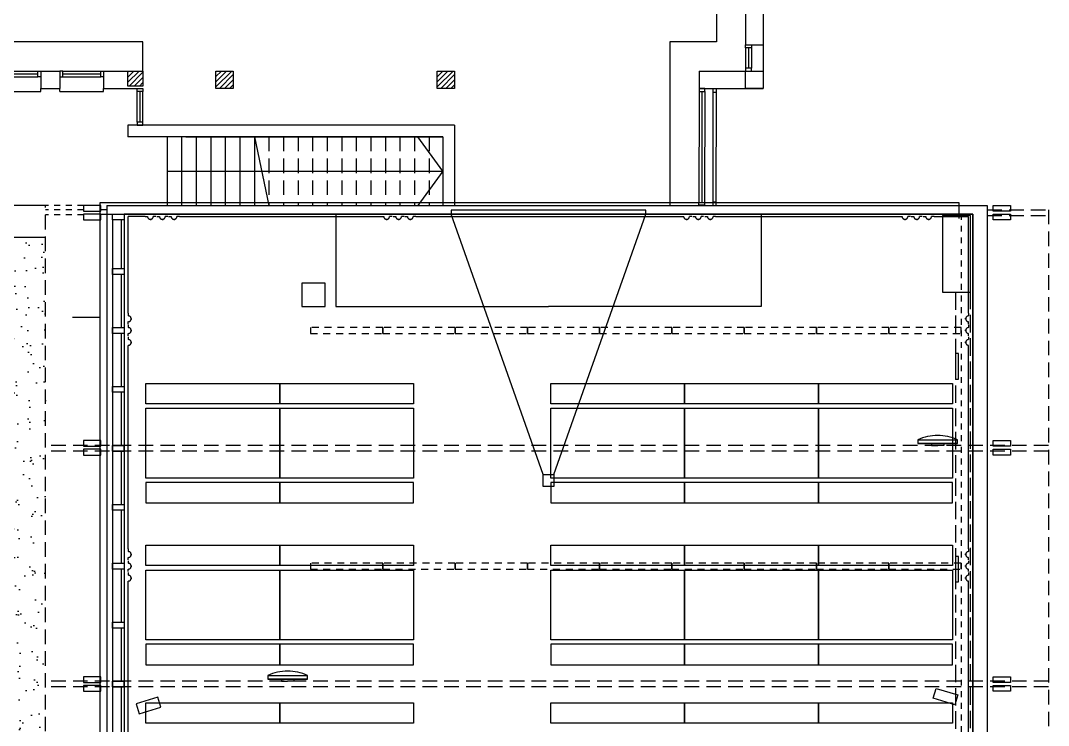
# Model space of a CAD drawing. Header units: millimetres. Extents: x -735 to -481, y 85 to 450.
# Drawn here: x -563.01 to -545.36, y 221.23 to 233.34 of the extents above; entities that cross this region are included whole.
import ezdxf

# ---------------------------------------------------------------- set-up
doc = ezdxf.new("R2010")
doc.units = ezdxf.units.MM
doc.linetypes.add('ACAD_ISO02W100', pattern=[15, 12, -3])
doc.linetypes.add('DASHED', pattern=[0.75, 0.5, -0.25])
for name, color, linetype in [('A-CARPINTERIAS VENTANAS', 2, 'CONTINUOUS'), ('A-ESCALERAS', 6, 'CONTINUOUS'), ('A-MUROS', 5, 'CONTINUOUS'), ('A-PROYECCION', 3, 'DASHED'), ('bandeja pasacables', 1, 'CONTINUOUS'), ('CARPINTERIAS', 2, 'CONTINUOUS'), ('dib - muro vista1', 1, 'CONTINUOUS'), ('dib-verde', 64, 'CONTINUOUS'), ('EQUIP-MUEBLES', 6, 'CONTINUOUS'), ('ESTRUCTURA', 6, 'CONTINUOUS'), ('ESTUFAS', 50, 'CONTINUOUS'), ('iluminacion LED', 10, 'CONTINUOUS'), ('mobiliario aulas', 254, 'CONTINUOUS'), ('SOLADOS EXTERIORES', 8, 'CONTINUOUS'), ('sonido', 1, 'CONTINUOUS'), ('tomas', 10, 'CONTINUOUS'), ('VENTILADORES', 2, 'CONTINUOUS'), ('VISTA4', 3, 'CONTINUOUS')]:
    doc.layers.add(name, color=color, linetype=linetype)
doc.layers.add('SUPERFICIES', color=6, linetype='CONTINUOUS', plot=False)

msp = doc.modelspace()

# ---------------------------------------------------------------- hatches: boundary and pattern name
at = {"layer": 'dib - muro vista1'}
h = msp.add_hatch(dxfattribs=at)
h.set_pattern_fill('ANSI31', color=256, scale=0.5, style=0)
h.set_pattern_definition([(45, (-750.136094, 104.48297), (-0.044194174, 0.044194174), [])])
h.paths.add_polyline_path([(-561.261, 237.94), (-560.911, 237.94), (-560.911, 237.59), (-561.261, 237.59)])
h.paths.add_polyline_path([(-561.171, 232.476), (-560.911, 232.476), (-560.911, 232.216), (-561.171, 232.216)])
h.paths.add_polyline_path([(-559.661, 232.476), (-559.361, 232.476), (-559.361, 232.176), (-559.661, 232.176)])
h.paths.add_polyline_path([(-555.861, 232.476), (-555.561, 232.476), (-555.561, 232.176), (-555.861, 232.176)])
at = {"layer": 'dib-verde'}
h = msp.add_hatch(dxfattribs=at)
h.set_pattern_fill('AR-SAND', color=256, scale=0.01, style=0)
h.paths.add_polyline_path([(-567.084, 221.417), (-567.084, 210.167), (-562.584, 210.167), (-562.584, 229.617), (-566.311, 229.617), (-566.311, 227.217), (-564.711, 227.217), (-564.711, 221.417)])

# ---------------------------------------------------------------- linework, layer by layer
at = {"layer": 'A-CARPINTERIAS VENTANAS'}
for p, q in [((-550.561, 232.876), (-550.561, 232.526)), ((-550.511, 232.876), (-550.511, 232.526)), ((-550.461, 232.876), (-550.461, 232.526)), ((-550.261, 232.926), (-550.261, 232.476)), ((-563.366, 232.476), (-562.716, 232.476)), ((-563.366, 232.426), (-562.716, 232.426)), ((-563.366, 232.376), (-562.716, 232.376)), ((-562.286, 232.476), (-561.636, 232.476)), ((-562.286, 232.426), (-561.636, 232.426)), ((-562.286, 232.376), (-561.636, 232.376)), ((-563.416, 232.126), (-562.666, 232.126)), ((-562.666, 232.126), (-562.666, 232.176)), ((-562.336, 232.126), (-562.336, 232.176)), ((-562.336, 232.126), (-561.586, 232.126)), ((-561.586, 232.126), (-561.586, 232.176)), ((-561.011, 231.597), (-561.011, 232.126)), ((-560.961, 231.597), (-560.961, 232.126)), ((-560.911, 231.597), (-560.911, 232.126)), ((-551.361, 232.126), (-551.365, 230.218)), ((-551.311, 232.126), (-551.315, 230.218)), ((-551.261, 232.126), (-551.265, 230.218)), ((-551.121, 230.167), (-551.117, 232.176)), ((-551.065, 230.167), (-551.061, 232.175)), ((-551.117, 232.114), (-551.061, 232.114)), ((-551.121, 230.227), (-551.065, 230.227)), ((-561.534, 230.017), (-561.534, 209.842)), ((-561.434, 229.917), (-561.434, 230.017)), ((-561.434, 230.017), (-561.234, 230.017)), ((-561.234, 230.017), (-561.234, 229.917)), ((-561.434, 229.917), (-561.434, 228.98)), ((-561.234, 229.917), (-561.434, 229.917)), ((-561.284, 229.917), (-561.284, 229.08)), ((-561.234, 229.917), (-561.234, 229.08)), ((-561.434, 229.08), (-561.434, 227.967)), ((-561.434, 228.98), (-561.434, 229.08)), ((-561.434, 229.08), (-561.234, 229.08)), ((-561.234, 228.98), (-561.434, 228.98)), ((-561.284, 228.98), (-561.284, 228.067)), ((-561.234, 229.08), (-561.234, 228.98)), ((-561.234, 228.98), (-561.234, 228.067)), ((-561.434, 228.067), (-561.434, 226.955)), ((-561.434, 227.967), (-561.434, 228.067)), ((-561.434, 228.067), (-561.234, 228.067)), ((-561.234, 228.067), (-561.234, 227.967)), ((-561.234, 227.967), (-561.434, 227.967)), ((-561.284, 227.967), (-561.284, 227.055)), ((-561.234, 227.967), (-561.234, 227.055)), ((-561.434, 227.055), (-561.434, 225.942)), ((-561.434, 226.955), (-561.434, 227.055)), ((-561.434, 227.055), (-561.234, 227.055)), ((-561.234, 227.055), (-561.234, 226.955)), ((-561.234, 226.955), (-561.434, 226.955)), ((-561.284, 226.955), (-561.284, 226.042)), ((-561.234, 226.955), (-561.234, 226.042)), ((-561.634, 226.027), (-561.634, 226.127)), ((-561.434, 226.042), (-561.434, 224.93)), ((-561.434, 226.042), (-561.234, 226.042)), ((-561.234, 226.042), (-561.434, 226.042)), ((-561.434, 226.042), (-561.234, 226.042)), ((-561.284, 225.942), (-561.284, 225.03)), ((-561.234, 225.942), (-561.234, 225.03)), ((-561.434, 225.03), (-561.434, 223.917)), ((-561.434, 224.93), (-561.434, 225.03)), ((-561.434, 225.03), (-561.234, 225.03)), ((-561.234, 224.93), (-561.434, 224.93)), ((-561.284, 224.93), (-561.284, 224.017)), ((-561.234, 225.03), (-561.234, 224.93)), ((-561.234, 224.93), (-561.234, 224.017)), ((-561.434, 224.017), (-561.434, 222.905)), ((-561.434, 223.917), (-561.434, 224.017)), ((-561.434, 224.017), (-561.234, 224.017)), ((-561.234, 224.017), (-561.234, 223.917)), ((-561.234, 223.917), (-561.434, 223.917)), ((-561.284, 223.917), (-561.284, 223.005)), ((-561.234, 223.917), (-561.234, 223.005)), ((-561.434, 223.005), (-561.434, 221.892)), ((-561.434, 222.905), (-561.434, 223.005)), ((-561.434, 223.005), (-561.234, 223.005)), ((-561.234, 223.005), (-561.234, 222.905)), ((-561.234, 222.905), (-561.434, 222.905)), ((-561.284, 222.905), (-561.284, 221.992)), ((-561.234, 222.905), (-561.234, 221.992)), ((-561.434, 221.992), (-561.434, 220.88)), ((-561.434, 221.892), (-561.434, 221.992)), ((-561.434, 221.992), (-561.234, 221.992)), ((-561.234, 221.992), (-561.434, 221.992)), ((-561.434, 221.992), (-561.434, 221.892)), ((-561.434, 221.892), (-561.434, 221.992)), ((-561.434, 221.992), (-561.234, 221.992)), ((-561.234, 221.892), (-561.434, 221.892)), ((-561.434, 221.892), (-561.234, 221.892)), ((-561.234, 221.892), (-561.434, 221.892)), ((-561.284, 221.892), (-561.284, 220.98)), ((-561.234, 221.992), (-561.234, 221.892)), ((-561.234, 221.892), (-561.234, 221.992)), ((-561.234, 221.992), (-561.234, 221.892)), ((-561.234, 221.892), (-561.234, 220.98))]:
    msp.add_line(p, q, dxfattribs=at)
for points in [[(-550.461, 232.926), (-550.461, 232.876), (-550.561, 232.876), (-550.561, 232.926)], [(-550.461, 232.476), (-550.461, 232.526), (-550.561, 232.526), (-550.561, 232.476)], [(-562.666, 232.376), (-562.716, 232.376), (-562.716, 232.476), (-562.666, 232.476)], [(-562.336, 232.376), (-562.286, 232.376), (-562.286, 232.476), (-562.336, 232.476)], [(-561.586, 232.376), (-561.636, 232.376), (-561.636, 232.476), (-561.586, 232.476)], [(-560.911, 232.176), (-560.911, 232.126), (-561.011, 232.126), (-561.011, 232.176)], [(-551.361, 232.176), (-551.361, 232.126), (-551.261, 232.126), (-551.261, 232.176)], [(-560.911, 231.547), (-560.911, 231.597), (-561.011, 231.597), (-561.011, 231.547)], [(-551.365, 230.168), (-551.365, 230.218), (-551.265, 230.218), (-551.265, 230.168)]]:
    msp.add_lwpolyline(points, close=True, dxfattribs=at)
at = {"layer": 'A-ESCALERAS'}
for p, q in [((-560.498, 231.347), (-560.498, 230.167)), ((-560.248, 231.347), (-560.248, 230.167)), ((-560.172, 231.347), (-555.761, 231.347)), ((-559.998, 231.347), (-559.998, 230.167)), ((-559.748, 231.347), (-559.748, 230.167)), ((-559.498, 231.347), (-559.498, 230.167)), ((-559.248, 231.347), (-559.248, 230.167)), ((-558.998, 231.347), (-558.998, 230.167)), ((-558.998, 231.347), (-558.748, 230.167)), ((-555.761, 230.757), (-556.193, 231.347)), ((-560.498, 230.757), (-555.761, 230.757)), ((-555.761, 230.757), (-556.193, 230.167))]:
    msp.add_line(p, q, dxfattribs=at)
at = {"layer": 'A-ESCALERAS', "linetype": 'DASHED', "ltscale": 0.5}
for p, q in [((-558.748, 231.347), (-558.748, 230.167)), ((-558.498, 231.347), (-558.498, 230.167)), ((-558.248, 231.347), (-558.248, 230.167)), ((-557.998, 231.347), (-557.998, 230.167)), ((-557.748, 231.347), (-557.748, 230.167)), ((-557.498, 231.347), (-557.498, 230.167)), ((-557.248, 231.347), (-557.248, 230.167)), ((-556.998, 231.347), (-556.998, 230.167)), ((-556.748, 231.347), (-556.748, 230.167)), ((-556.498, 231.347), (-556.498, 230.167)), ((-556.248, 231.347), (-556.248, 230.167)), ((-555.998, 231.347), (-555.998, 230.167))]:
    msp.add_line(p, q, dxfattribs=at)
at = {"layer": 'A-MUROS'}
for p, q in [((-550.561, 241.115), (-550.561, 232.926)), ((-550.261, 241.115), (-550.261, 232.926)), ((-550.561, 232.926), (-550.261, 232.926)), ((-562.666, 232.476), (-562.666, 232.176)), ((-562.666, 232.476), (-562.336, 232.476)), ((-562.336, 232.476), (-562.336, 232.176)), ((-561.586, 232.476), (-561.586, 232.176)), ((-561.586, 232.476), (-560.911, 232.476)), ((-551.361, 232.476), (-550.261, 232.476)), ((-551.361, 232.476), (-551.361, 232.176)), ((-550.561, 232.476), (-550.261, 232.476)), ((-550.261, 232.476), (-550.261, 232.176)), ((-562.666, 232.176), (-562.336, 232.176)), ((-561.586, 232.176), (-560.911, 232.176)), ((-551.361, 232.176), (-550.261, 232.176)), ((-551.361, 232.176), (-550.261, 232.176)), ((-555.56, 231.547), (-561.171, 231.547)), ((-561.171, 231.547), (-561.17, 231.347)), ((-555.56, 231.547), (-555.56, 230.167)), ((-555.761, 231.347), (-561.17, 231.347)), ((-555.761, 231.347), (-555.761, 230.167)), ((-561.534, 230.167), (-546.411, 230.167)), ((-561.534, 230.167), (-561.534, 230.017)), ((-561.534, 230.017), (-546.661, 230.017)), ((-546.661, 230.017), (-546.661, 209.706)), ((-546.411, 230.167), (-546.411, 184.93))]:
    msp.add_line(p, q, dxfattribs=at)
at = {"layer": 'A-PROYECCION', "ltscale": 0.1}
for p, q in [((-561.934, 230.167), (-562.584, 230.167)), ((-561.934, 230.092), (-562.584, 230.092)), ((-561.534, 230.092), (-561.634, 230.092)), ((-561.534, 230.008), (-561.634, 230.008)), ((-561.934, 230.005), (-562.584, 230.005))]:
    msp.add_line(p, q, dxfattribs=at)
at = {"layer": 'bandeja pasacables', "linetype": 'DASHED', "ltscale": 0.2}
msp.add_line((-546.861, 230.017), (-546.861, 209.906), dxfattribs=at)
at = {"layer": 'CARPINTERIAS'}
for p, q in [((-561.434, 225.942), (-561.434, 226.042)), ((-561.434, 226.042), (-561.434, 225.942)), ((-561.434, 225.942), (-561.434, 226.042)), ((-561.234, 226.042), (-561.234, 225.942)), ((-561.234, 225.942), (-561.234, 226.042)), ((-561.234, 226.042), (-561.234, 225.942)), ((-561.234, 225.942), (-561.434, 225.942)), ((-561.434, 225.942), (-561.234, 225.942)), ((-561.234, 225.942), (-561.434, 225.942))]:
    msp.add_line(p, q, dxfattribs=at)
at = {"layer": 'EQUIP-MUEBLES'}
for p, q in [((-551.061, 237.615), (-551.061, 232.976)), ((-560.911, 232.976), (-565.051, 232.976)), ((-560.911, 232.476), (-560.911, 232.976)), ((-551.061, 232.976), (-551.861, 232.976))]:
    msp.add_line(p, q, dxfattribs=at)
msp.add_lwpolyline([(-551.861, 232.976), (-551.865, 230.168)], dxfattribs=at)
at = {"layer": 'ESTRUCTURA'}
for p, q in [((-561.934, 230.167), (-561.934, 230.067)), ((-561.634, 230.167), (-561.934, 230.167)), ((-561.934, 230.067), (-561.634, 230.067)), ((-561.934, 230.017), (-561.934, 229.917)), ((-561.634, 230.017), (-561.934, 230.017)), ((-561.634, 230.067), (-561.634, 230.167)), ((-561.634, 229.917), (-561.634, 230.017)), ((-546.311, 230.067), (-546.311, 230.167)), ((-546.311, 230.167), (-546.011, 230.167)), ((-546.011, 230.067), (-546.311, 230.067)), ((-546.311, 229.917), (-546.311, 230.017)), ((-546.311, 230.017), (-546.011, 230.017)), ((-546.011, 230.167), (-546.011, 230.067)), ((-546.011, 230.017), (-546.011, 229.917)), ((-561.934, 229.917), (-561.634, 229.917)), ((-546.011, 229.917), (-546.311, 229.917)), ((-561.934, 226.127), (-561.934, 226.027)), ((-561.634, 226.127), (-561.934, 226.127)), ((-546.311, 226.027), (-546.311, 226.127)), ((-546.311, 226.127), (-546.011, 226.127)), ((-546.011, 226.127), (-546.011, 226.027)), ((-561.934, 226.027), (-561.634, 226.027)), ((-561.934, 225.977), (-561.934, 225.877)), ((-561.634, 225.977), (-561.934, 225.977)), ((-561.634, 225.877), (-561.634, 225.977)), ((-546.011, 226.027), (-546.311, 226.027)), ((-546.311, 225.877), (-546.311, 225.977)), ((-546.311, 225.977), (-546.011, 225.977)), ((-546.011, 225.977), (-546.011, 225.877)), ((-561.934, 225.877), (-561.634, 225.877)), ((-546.011, 225.877), (-546.311, 225.877)), ((-561.934, 222.067), (-561.934, 221.967)), ((-561.634, 222.067), (-561.934, 222.067)), ((-561.634, 221.967), (-561.634, 222.067)), ((-546.311, 221.967), (-546.311, 222.067)), ((-546.311, 222.067), (-546.011, 222.067)), ((-546.011, 222.067), (-546.011, 221.967)), ((-561.934, 221.967), (-561.634, 221.967)), ((-561.934, 221.917), (-561.934, 221.817)), ((-561.634, 221.917), (-561.934, 221.917)), ((-561.634, 221.817), (-561.634, 221.917)), ((-546.011, 221.967), (-546.311, 221.967)), ((-546.311, 221.817), (-546.311, 221.917)), ((-546.311, 221.917), (-546.011, 221.917)), ((-546.011, 221.917), (-546.011, 221.817)), ((-561.934, 221.817), (-561.634, 221.817)), ((-546.011, 221.817), (-546.311, 221.817))]:
    msp.add_line(p, q, dxfattribs=at)
for points in [[(-561.171, 232.476), (-560.911, 232.476), (-560.911, 232.216), (-561.171, 232.216)], [(-559.661, 232.476), (-559.361, 232.476), (-559.361, 232.176), (-559.661, 232.176)], [(-555.861, 232.476), (-555.561, 232.476), (-555.561, 232.176), (-555.861, 232.176)], [(-550.561, 232.476), (-550.261, 232.476), (-550.261, 232.176), (-550.561, 232.176)]]:
    msp.add_lwpolyline(points, close=True, dxfattribs=at)
at = {"layer": 'ESTUFAS'}
for p, q in [((-561.644, 228.243), (-561.644, 230.214)), ((-561.644, 230.214), (-546.902, 230.214)), ((-546.902, 230.214), (-546.902, 229.941)), ((-561.644, 228.243), (-562.123, 228.243)), ((-561.644, 210.538), (-561.644, 228.243))]:
    msp.add_line(p, q, dxfattribs=at)
msp.add_lwpolyline([(-546.697, 228.674), (-546.697, 229.993), (-547.179, 229.993), (-547.179, 228.674), (-546.697, 228.674)], dxfattribs=at)
at = {"layer": 'ESTUFAS', "linetype": 'ACAD_ISO02W100', "ltscale": 0.025}
msp.add_lwpolyline([(-546.955, 228.674), (-546.955, 217.984), (-546.697, 217.984), (-546.697, 228.674)], dxfattribs=at)
at = {"layer": 'ESTUFAS', "linetype": 'ACAD_ISO02W100'}
for points in [[(-546.955, 227.183), (-546.908, 227.183), (-546.908, 227.619), (-546.955, 227.619)], [(-546.955, 223.699), (-546.908, 223.699), (-546.908, 224.135), (-546.955, 224.135)]]:
    msp.add_lwpolyline(points, close=True, dxfattribs=at)
at = {"layer": 'iluminacion LED', "linetype": 'ACAD_ISO02W100', "ltscale": 0.01}
for points in [[(-556.793, 228.017), (-556.793, 228.067), (-558.034, 228.067), (-558.034, 227.967), (-556.793, 227.967)], [(-555.551, 228.017), (-555.551, 228.067), (-556.793, 228.067), (-556.793, 227.967), (-555.551, 227.967)], [(-554.31, 228.017), (-554.31, 228.067), (-555.551, 228.067), (-555.551, 227.967), (-554.31, 227.967)], [(-553.068, 228.017), (-553.068, 228.067), (-554.31, 228.067), (-554.31, 227.967), (-553.068, 227.967)], [(-551.827, 228.017), (-551.827, 228.067), (-553.068, 228.067), (-553.068, 227.967), (-551.827, 227.967)], [(-550.586, 228.017), (-550.586, 228.067), (-551.827, 228.067), (-551.827, 227.967), (-550.586, 227.967)], [(-549.344, 228.017), (-549.344, 228.067), (-550.586, 228.067), (-550.586, 227.967), (-549.344, 227.967)], [(-548.103, 228.017), (-548.103, 228.067), (-549.344, 228.067), (-549.344, 227.967), (-548.103, 227.967)], [(-546.861, 228.017), (-546.861, 228.067), (-548.103, 228.067), (-548.103, 227.967), (-546.861, 227.967)], [(-556.793, 223.967), (-556.793, 224.017), (-558.034, 224.017), (-558.034, 223.917), (-556.793, 223.917)], [(-555.551, 223.967), (-555.551, 224.017), (-556.793, 224.017), (-556.793, 223.917), (-555.551, 223.917)], [(-554.31, 223.967), (-554.31, 224.017), (-555.551, 224.017), (-555.551, 223.917), (-554.31, 223.917)], [(-553.068, 223.967), (-553.068, 224.017), (-554.31, 224.017), (-554.31, 223.917), (-553.068, 223.917)], [(-551.827, 223.967), (-551.827, 224.017), (-553.068, 224.017), (-553.068, 223.917), (-551.827, 223.917)], [(-550.586, 223.967), (-550.586, 224.017), (-551.827, 224.017), (-551.827, 223.917), (-550.586, 223.917)], [(-549.344, 223.967), (-549.344, 224.017), (-550.586, 224.017), (-550.586, 223.917), (-549.344, 223.917)], [(-548.103, 223.967), (-548.103, 224.017), (-549.344, 224.017), (-549.344, 223.917), (-548.103, 223.917)], [(-546.861, 223.967), (-546.861, 224.017), (-548.103, 224.017), (-548.103, 223.917), (-546.861, 223.917)]]:
    msp.add_lwpolyline(points, close=True, dxfattribs=at)
at = {"layer": 'mobiliario aulas', "linetype": 'ACAD_ISO02W100'}
for p, q in [((-557.599, 230.017), (-557.599, 228.431)), ((-550.297, 230.017), (-550.297, 228.431)), ((-557.599, 228.431), (-553.948, 228.431)), ((-550.297, 228.431), (-553.948, 228.431))]:
    msp.add_line(p, q, dxfattribs=at)
for points in [[(-558.181, 228.831), (-558.181, 228.431), (-557.781, 228.431), (-557.781, 228.831), (-558.181, 228.831)], [(-560.863, 226.758), (-560.863, 227.108), (-558.563, 227.108), (-558.563, 226.758), (-560.863, 226.758)], [(-558.563, 226.758), (-558.563, 227.108), (-556.263, 227.108), (-556.263, 226.758), (-558.563, 226.758)], [(-553.909, 226.758), (-553.909, 227.108), (-551.609, 227.108), (-551.609, 226.758), (-553.909, 226.758)], [(-551.609, 226.758), (-551.609, 227.108), (-549.309, 227.108), (-549.309, 226.758), (-551.609, 226.758)], [(-549.309, 226.758), (-549.309, 227.108), (-547.009, 227.108), (-547.009, 226.758), (-549.309, 226.758)], [(-560.863, 225.406), (-560.863, 225.056), (-558.563, 225.056), (-558.563, 225.406), (-560.863, 225.406)], [(-558.563, 225.406), (-558.563, 225.056), (-556.263, 225.056), (-556.263, 225.406), (-558.563, 225.406)], [(-553.909, 225.406), (-553.909, 225.056), (-551.609, 225.056), (-551.609, 225.406), (-553.909, 225.406)], [(-551.609, 225.406), (-551.609, 225.056), (-549.309, 225.056), (-549.309, 225.406), (-551.609, 225.406)], [(-549.309, 225.406), (-549.309, 225.056), (-547.009, 225.056), (-547.009, 225.406), (-549.309, 225.406)], [(-560.863, 223.977), (-560.863, 224.327), (-558.563, 224.327), (-558.563, 223.977), (-560.863, 223.977)], [(-558.563, 223.977), (-558.563, 224.327), (-556.263, 224.327), (-556.263, 223.977), (-558.563, 223.977)], [(-553.909, 223.977), (-553.909, 224.327), (-551.609, 224.327), (-551.609, 223.977), (-553.909, 223.977)], [(-551.609, 223.977), (-551.609, 224.327), (-549.309, 224.327), (-549.309, 223.977), (-551.609, 223.977)], [(-549.309, 223.977), (-549.309, 224.327), (-547.009, 224.327), (-547.009, 223.977), (-549.309, 223.977)], [(-560.863, 222.625), (-560.863, 222.275), (-558.563, 222.275), (-558.563, 222.625), (-560.863, 222.625)], [(-558.563, 222.625), (-558.563, 222.275), (-556.263, 222.275), (-556.263, 222.625), (-558.563, 222.625)], [(-553.909, 222.625), (-553.909, 222.275), (-551.609, 222.275), (-551.609, 222.625), (-553.909, 222.625)], [(-551.609, 222.625), (-551.609, 222.275), (-549.309, 222.275), (-549.309, 222.625), (-551.609, 222.625)], [(-549.309, 222.625), (-549.309, 222.275), (-547.009, 222.275), (-547.009, 222.625), (-549.309, 222.625)], [(-560.863, 221.269), (-560.863, 221.619), (-558.563, 221.619), (-558.563, 221.269), (-560.863, 221.269)], [(-558.563, 221.269), (-558.563, 221.619), (-556.263, 221.619), (-556.263, 221.269), (-558.563, 221.269)], [(-553.909, 221.269), (-553.909, 221.619), (-551.609, 221.619), (-551.609, 221.269), (-553.909, 221.269)], [(-551.609, 221.269), (-551.609, 221.619), (-549.309, 221.619), (-549.309, 221.269), (-551.609, 221.269)], [(-549.309, 221.269), (-549.309, 221.619), (-547.009, 221.619), (-547.009, 221.269), (-549.309, 221.269)]]:
    msp.add_lwpolyline(points, dxfattribs=at)
for points in [[(-560.863, 226.682), (-558.563, 226.682), (-558.563, 225.482), (-560.863, 225.482)], [(-558.563, 226.682), (-556.263, 226.682), (-556.263, 225.482), (-558.563, 225.482)], [(-553.909, 226.682), (-551.609, 226.682), (-551.609, 225.482), (-553.909, 225.482)], [(-551.609, 226.682), (-549.309, 226.682), (-549.309, 225.482), (-551.609, 225.482)], [(-549.309, 226.682), (-547.009, 226.682), (-547.009, 225.482), (-549.309, 225.482)], [(-560.863, 223.901), (-558.563, 223.901), (-558.563, 222.701), (-560.863, 222.701)], [(-558.563, 223.901), (-556.263, 223.901), (-556.263, 222.701), (-558.563, 222.701)], [(-553.909, 223.901), (-551.609, 223.901), (-551.609, 222.701), (-553.909, 222.701)], [(-551.609, 223.901), (-549.309, 223.901), (-549.309, 222.701), (-551.609, 222.701)], [(-549.309, 223.901), (-547.009, 223.901), (-547.009, 222.701), (-549.309, 222.701)]]:
    msp.add_lwpolyline(points, close=True, dxfattribs=at)
at = {"layer": 'SOLADOS EXTERIORES'}
for p, q in [((-554.041, 225.542), (-555.62, 230.017)), ((-553.854, 225.542), (-552.275, 230.017))]:
    msp.add_line(p, q, dxfattribs=at)
for points in [[(-562.584, 230.167), (-566.861, 230.167), (-566.861, 226.518)], [(-562.584, 229.617), (-566.311, 229.617), (-566.311, 227.217)]]:
    msp.add_lwpolyline(points, dxfattribs=at)
at = {"layer": 'sonido', "linetype": 'ACAD_ISO02W100'}
for points in [[(-555.62, 230.017), (-552.275, 230.017), (-552.275, 230.086), (-555.62, 230.086)], [(-554.041, 225.542), (-553.854, 225.542), (-553.854, 225.334), (-554.041, 225.334)], [(-560.978, 221.433), (-560.606, 221.546), (-560.658, 221.717), (-561.03, 221.603)], [(-546.968, 221.584), (-547.34, 221.698), (-547.288, 221.868), (-546.916, 221.755)]]:
    msp.add_lwpolyline(points, close=True, dxfattribs=at)
at = {"layer": 'SUPERFICIES'}
msp.add_lwpolyline([(-561.234, 209.68), (-546.661, 209.68), (-546.661, 230.017), (-561.234, 230.017)], close=True, dxfattribs=at)
at = {"layer": 'tomas'}
for p, q in [((-561.163, 228.313), (-561.163, 229.977)), ((-560.876, 229.977), (-561.163, 229.977)), ((-560.282, 229.977), (-556.819, 229.977)), ((-556.225, 229.977), (-551.67, 229.977)), ((-551.077, 229.977), (-547.92, 229.977)), ((-547.326, 229.977), (-546.732, 229.977)), ((-546.732, 228.313), (-546.732, 229.977)), ((-561.163, 224.263), (-561.163, 227.719)), ((-546.732, 224.263), (-546.732, 227.719)), ((-561.163, 220.213), (-561.163, 223.669)), ((-546.732, 220.213), (-546.732, 223.669))]:
    msp.add_line(p, q, dxfattribs=at)
at = {"layer": 'tomas', "linetype": 'ACAD_ISO02W100'}
for p, q in [((-560.876, 229.977), (-560.833, 229.977)), ((-560.783, 229.927), (-560.783, 229.915)), ((-560.688, 229.977), (-560.734, 229.977)), ((-560.671, 229.977), (-560.628, 229.977)), ((-560.578, 229.927), (-560.578, 229.915)), ((-560.484, 229.977), (-560.529, 229.977)), ((-560.47, 229.977), (-560.427, 229.977)), ((-560.377, 229.927), (-560.377, 229.915)), ((-560.282, 229.977), (-560.328, 229.977)), ((-556.819, 229.977), (-556.776, 229.977)), ((-556.726, 229.927), (-556.726, 229.915)), ((-556.631, 229.977), (-556.676, 229.977)), ((-556.614, 229.977), (-556.571, 229.977)), ((-556.521, 229.927), (-556.521, 229.915)), ((-556.426, 229.977), (-556.471, 229.977)), ((-556.413, 229.977), (-556.37, 229.977)), ((-556.32, 229.927), (-556.32, 229.915)), ((-556.225, 229.977), (-556.27, 229.977)), ((-551.67, 229.977), (-551.625, 229.977)), ((-551.576, 229.927), (-551.576, 229.915)), ((-551.483, 229.977), (-551.526, 229.977)), ((-551.469, 229.977), (-551.424, 229.977)), ((-551.374, 229.927), (-551.374, 229.915)), ((-551.282, 229.977), (-551.325, 229.977)), ((-551.264, 229.977), (-551.219, 229.977)), ((-551.169, 229.927), (-551.169, 229.915)), ((-551.077, 229.977), (-551.12, 229.977)), ((-547.92, 229.977), (-547.875, 229.977)), ((-547.825, 229.927), (-547.825, 229.915)), ((-547.732, 229.977), (-547.775, 229.977)), ((-547.719, 229.977), (-547.674, 229.977)), ((-547.624, 229.927), (-547.624, 229.915)), ((-547.531, 229.977), (-547.574, 229.977)), ((-547.514, 229.977), (-547.469, 229.977)), ((-547.419, 229.927), (-547.419, 229.915)), ((-547.326, 229.977), (-547.369, 229.977)), ((-561.163, 228.313), (-561.163, 228.268)), ((-546.732, 228.313), (-546.732, 228.268)), ((-561.163, 228.126), (-561.163, 228.169)), ((-561.163, 228.112), (-561.163, 228.067)), ((-561.113, 228.218), (-561.101, 228.218)), ((-546.782, 228.218), (-546.795, 228.218)), ((-546.732, 228.126), (-546.732, 228.169)), ((-546.732, 228.112), (-546.732, 228.067)), ((-561.163, 227.924), (-561.163, 227.967)), ((-561.163, 227.907), (-561.163, 227.862)), ((-561.113, 228.017), (-561.101, 228.017)), ((-546.782, 228.017), (-546.795, 228.017)), ((-546.732, 227.924), (-546.732, 227.967)), ((-546.732, 227.907), (-546.732, 227.862)), ((-561.163, 227.719), (-561.163, 227.762)), ((-561.113, 227.812), (-561.101, 227.812)), ((-546.782, 227.812), (-546.795, 227.812)), ((-546.732, 227.719), (-546.732, 227.762)), ((-561.163, 224.263), (-561.163, 224.218)), ((-546.732, 224.263), (-546.732, 224.218)), ((-561.163, 224.076), (-561.163, 224.119)), ((-561.163, 224.062), (-561.163, 224.017)), ((-561.113, 224.168), (-561.101, 224.168)), ((-546.782, 224.168), (-546.795, 224.168)), ((-546.732, 224.076), (-546.732, 224.119)), ((-546.732, 224.062), (-546.732, 224.017)), ((-561.163, 223.874), (-561.163, 223.917)), ((-561.163, 223.857), (-561.163, 223.812)), ((-561.113, 223.967), (-561.101, 223.967)), ((-546.782, 223.967), (-546.795, 223.967)), ((-546.732, 223.874), (-546.732, 223.917)), ((-546.732, 223.857), (-546.732, 223.812)), ((-561.163, 223.669), (-561.163, 223.712)), ((-561.113, 223.762), (-561.101, 223.762)), ((-546.782, 223.762), (-546.795, 223.762)), ((-546.732, 223.669), (-546.732, 223.712))]:
    msp.add_line(p, q, dxfattribs=at)
for centre, start, end in [((-560.783, 229.977), 180, 0), ((-560.578, 229.977), 180, 0), ((-560.377, 229.977), 180, 0), ((-556.726, 229.977), 180, 0), ((-556.521, 229.977), 180, 0), ((-556.32, 229.977), 180, 0), ((-551.576, 229.977), 180, 0), ((-551.374, 229.977), 180, 0), ((-551.169, 229.977), 180, 0), ((-547.825, 229.977), 180, 0), ((-547.624, 229.977), 180, 0), ((-547.419, 229.977), 180, 0), ((-561.163, 228.218), 270, 90), ((-546.732, 228.218), 90, 270), ((-561.163, 228.017), 270, 90), ((-546.732, 228.017), 90, 270), ((-561.163, 227.812), 270, 90), ((-546.732, 227.812), 90, 270), ((-561.163, 224.168), 270, 90), ((-546.732, 224.168), 90, 270), ((-561.163, 223.967), 270, 90), ((-546.732, 223.967), 90, 270), ((-561.163, 223.762), 270, 90), ((-546.732, 223.762), 90, 270)]:
    msp.add_arc(centre, 0.0497, start, end, dxfattribs=at)
at = {"layer": 'VENTILADORES', "linetype": 'ACAD_ISO02W100'}
for p, q in [((-547.605, 226.139), (-547.605, 226.078)), ((-547.605, 226.139), (-546.921, 226.139)), ((-546.921, 226.078), (-546.921, 226.139)), ((-547.605, 226.078), (-546.921, 226.078)), ((-546.921, 226.078), (-547.605, 226.078)), ((-558.769, 222.089), (-558.769, 222.028)), ((-558.769, 222.089), (-558.085, 222.089)), ((-558.085, 222.028), (-558.085, 222.089)), ((-558.769, 222.028), (-558.085, 222.028)), ((-558.085, 222.028), (-558.769, 222.028))]:
    msp.add_line(p, q, dxfattribs=at)
for points in [[(-547.263, 226.078), (-547.37, 226.078), (-547.37, 226.042), (-547.263, 226.042)], [(-547.263, 226.078), (-547.156, 226.078), (-547.156, 226.042), (-547.263, 226.042)], [(-558.427, 222.028), (-558.534, 222.028), (-558.534, 221.992), (-558.427, 221.992)], [(-558.427, 222.028), (-558.32, 222.028), (-558.32, 221.992), (-558.427, 221.992)]]:
    msp.add_lwpolyline(points, dxfattribs=at)
for centre in [(-547.263, 225.384), (-558.427, 221.334)]:
    msp.add_arc(centre, 0.829, 65.6342, 114.3658, dxfattribs=at)
at = {"layer": 'VISTA4', "linetype": 'DASHED', "ltscale": 0.5}
for p, q in [((-562.584, 185.13), (-562.584, 230.167)), ((-546.411, 230.092), (-545.361, 230.092)), ((-545.361, 230.092), (-545.361, 185.13)), ((-546.411, 229.992), (-545.361, 229.992)), ((-545.361, 226.042), (-562.584, 226.042)), ((-545.361, 225.942), (-562.584, 225.942)), ((-545.361, 221.992), (-562.584, 221.992)), ((-545.361, 221.892), (-562.584, 221.892))]:
    msp.add_line(p, q, dxfattribs=at)

doc.saveas('drawing.dxf')
